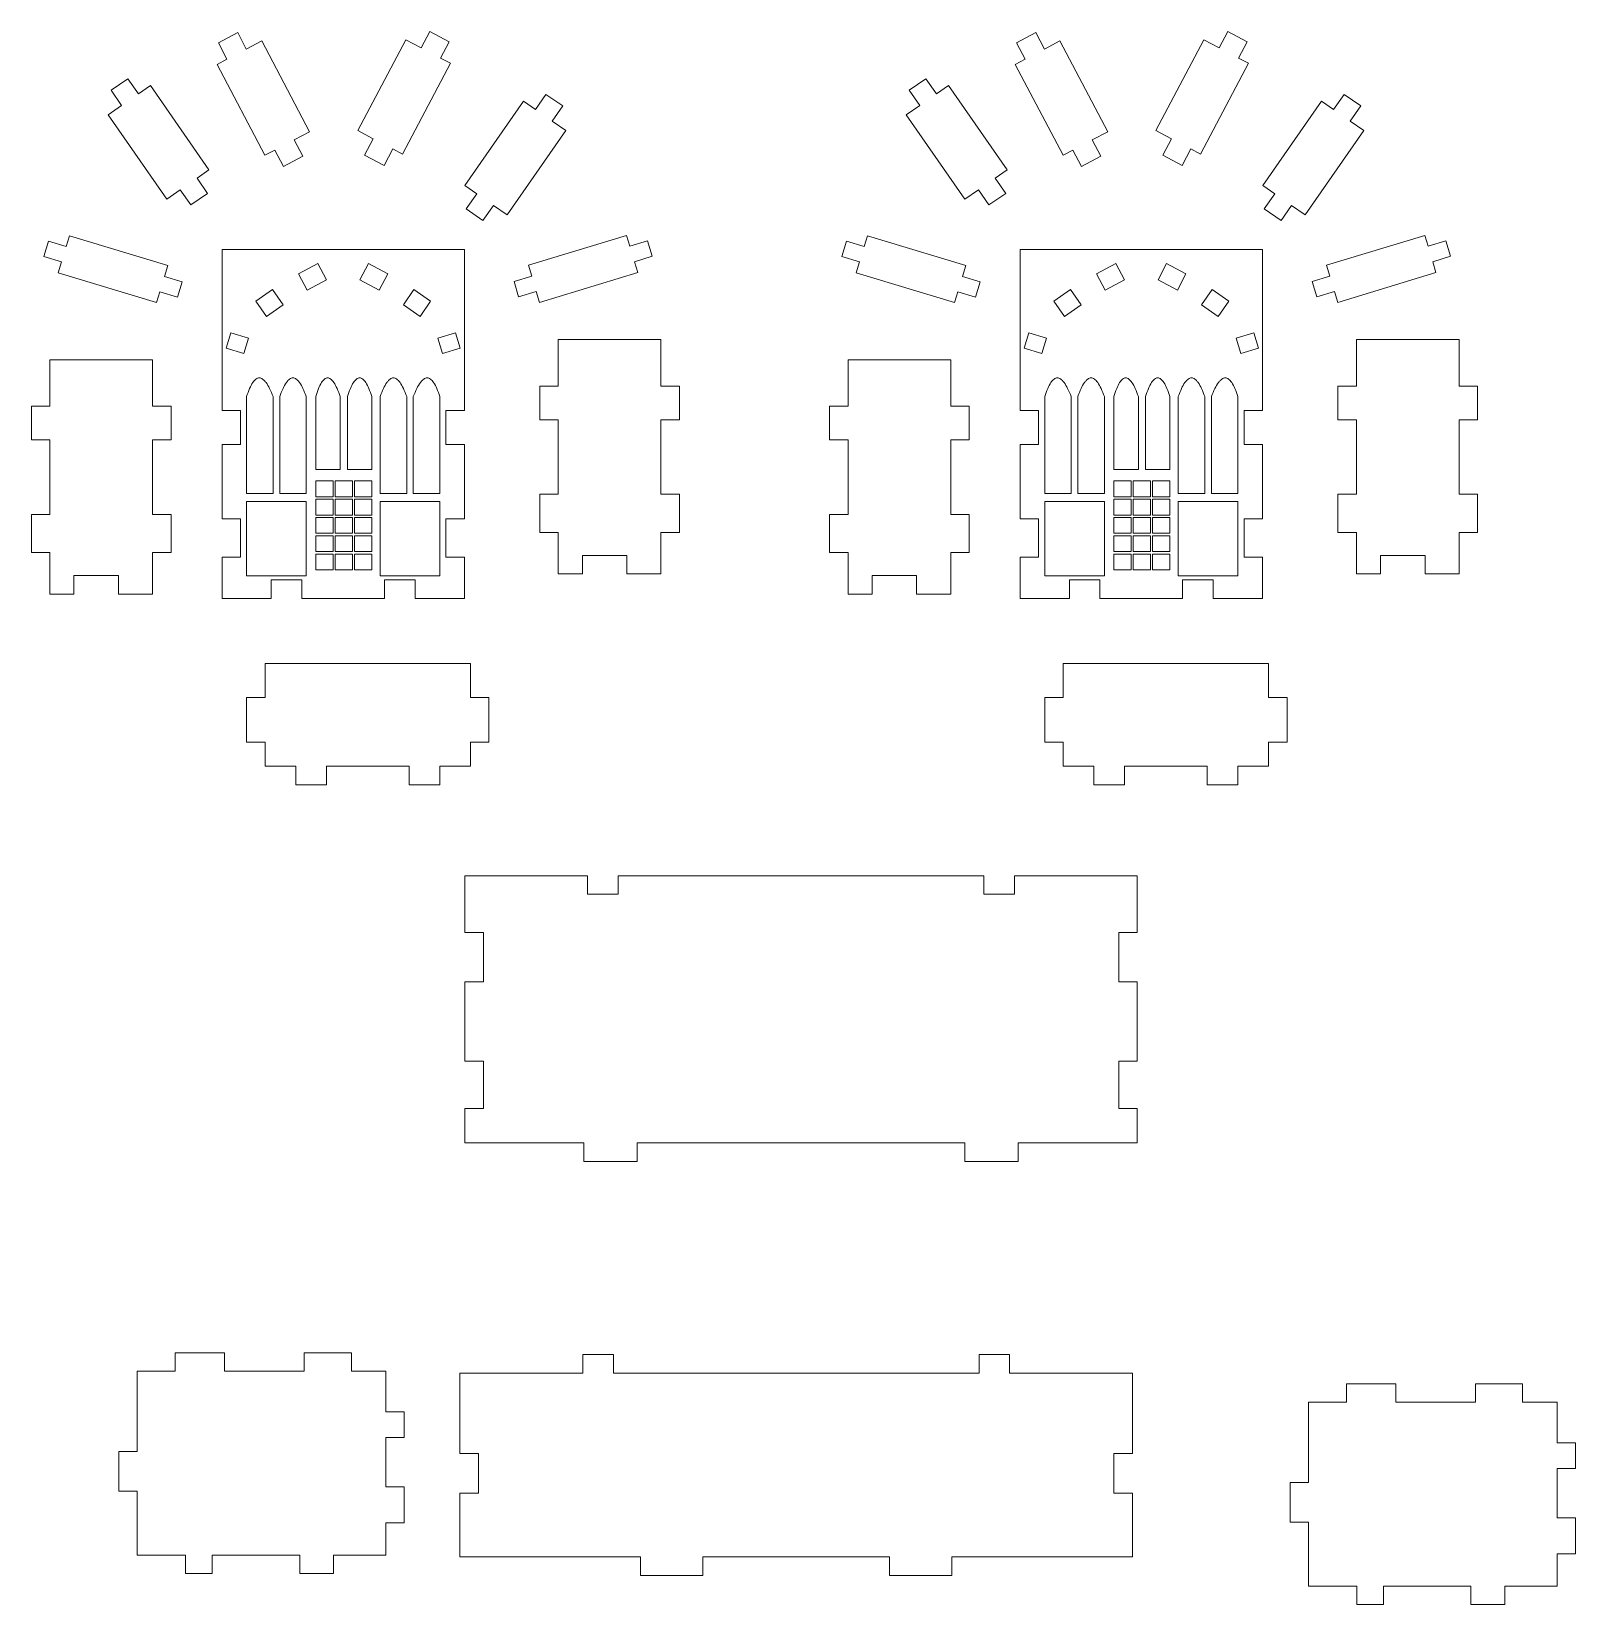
# Model space of a CAD drawing. Header units: millimetres. Extents: x -566 to 8079, y -1523 to 3979.
# Drawn here: x -293.7 to -43.1, y 3723.5 to 3978.7 of the extents above; entities that cross this region are included whole.
import ezdxf
from ezdxf.lldxf.tags import DXFTag

# ---------------------------------------------------------------- set-up
doc = ezdxf.new("R2010")
doc.units = ezdxf.units.MM
tags = doc.linetypes.add('CENTER', pattern=[10.16, 6.35, -1.27, 1.27, -1.27]).pattern_tags.tags
tags[10:11] = [DXFTag(74, 4), DXFTag(75, 0), DXFTag(340, '0'), DXFTag(46, 1.0), DXFTag(50, 0.0), DXFTag(44, 0.0), DXFTag(45, 0.0)]
tags[8:9] = [DXFTag(74, 4), DXFTag(75, 0), DXFTag(340, '0'), DXFTag(46, 1.0), DXFTag(50, 0.0), DXFTag(44, 0.0), DXFTag(45, 0.0)]
tags[6:7] = [DXFTag(74, 4), DXFTag(75, 0), DXFTag(340, '0'), DXFTag(46, 1.0), DXFTag(50, 0.0), DXFTag(44, 0.0), DXFTag(45, 0.0)]
tags[4:5] = [DXFTag(74, 4), DXFTag(75, 0), DXFTag(340, '0'), DXFTag(46, 1.0), DXFTag(50, 0.0), DXFTag(44, 0.0), DXFTag(45, 0.0)]

# ---------------------------------------------------------------- blocks, each defined once
blk = doc.blocks.new('DWG8')
at = {"color": 7, "linetype": 'Continuous', "lineweight": 15}
for p, q in [((501.72, 658.35), (503.12, 661.01)), ((503.12, 661.01), (506.26, 659.35)), ((631.23, 658.35), (632.63, 661.01)), ((632.63, 661.01), (635.78, 659.35)), ((468.81, 659.16), (471.95, 660.82)), ((470.2, 656.5), (468.81, 659.16)), ((473.35, 658.16), (471.95, 660.82)), ((473.35, 658.16), (475.85, 659.48)), ((475.85, 659.48), (483.62, 644.73)), ((499.21, 659.67), (491.45, 644.92)), ((499.21, 659.67), (501.72, 658.35)), ((504.86, 656.7), (506.26, 659.35)), ((598.32, 659.16), (601.47, 660.82)), ((599.72, 656.5), (598.32, 659.16)), ((602.87, 658.16), (601.47, 660.82)), ((602.87, 658.16), (605.37, 659.48)), ((605.37, 659.48), (613.14, 644.73)), ((628.73, 659.67), (620.96, 644.92)), ((628.73, 659.67), (631.23, 658.35)), ((634.38, 656.7), (635.78, 659.35)), ((468.6, 655.66), (470.2, 656.5)), ((504.86, 656.7), (506.46, 655.85)), ((598.12, 655.66), (599.72, 656.5)), ((634.38, 656.7), (635.98, 655.85)), ((451.41, 651.46), (454.12, 653.35)), ((455.84, 650.89), (454.12, 653.35)), ((468.6, 655.66), (476.37, 640.92)), ((506.46, 655.85), (498.7, 641.11)), ((580.93, 651.46), (583.64, 653.35)), ((585.35, 650.89), (583.64, 653.35)), ((598.12, 655.66), (605.89, 640.92)), ((635.98, 655.85), (628.21, 641.11)), ((453.12, 649), (451.41, 651.46)), ((455.84, 650.89), (457.78, 652.24)), ((457.78, 652.24), (467.29, 638.56)), ((520.27, 648.35), (521.98, 650.81)), ((521.98, 650.81), (524.69, 648.93)), ((582.64, 649), (580.93, 651.46)), ((585.35, 650.89), (587.29, 652.24)), ((587.29, 652.24), (596.81, 638.56)), ((649.78, 648.35), (651.5, 650.81)), ((651.5, 650.81), (654.21, 648.93)), ((450.92, 647.47), (453.12, 649)), ((518.33, 649.7), (508.81, 636.02)), ((518.33, 649.7), (520.27, 648.35)), ((522.98, 646.46), (524.69, 648.93)), ((580.43, 647.47), (582.64, 649)), ((647.84, 649.7), (638.33, 636.02)), ((647.84, 649.7), (649.78, 648.35)), ((652.5, 646.46), (654.21, 648.93)), ((450.92, 647.47), (460.44, 633.78)), ((522.98, 646.46), (525.19, 644.93)), ((580.43, 647.47), (589.95, 633.78)), ((652.5, 646.46), (654.7, 644.93)), ((481.12, 643.41), (483.62, 644.73)), ((481.12, 643.41), (482.51, 640.76)), ((491.45, 644.92), (493.95, 643.61)), ((493.95, 643.61), (492.55, 640.95)), ((525.19, 644.93), (515.67, 631.25)), ((610.63, 643.41), (613.14, 644.73)), ((610.63, 643.41), (612.03, 640.76)), ((620.96, 644.92), (623.47, 643.61)), ((623.47, 643.61), (622.07, 640.95)), ((654.7, 644.93), (645.18, 631.25)), ((476.37, 640.92), (477.97, 641.76)), ((477.97, 641.76), (479.37, 639.1)), ((482.51, 640.76), (479.37, 639.1)), ((495.7, 639.29), (492.55, 640.95)), ((497.1, 641.95), (495.7, 639.29)), ((497.1, 641.95), (498.7, 641.11)), ((605.89, 640.92), (607.49, 641.76)), ((607.49, 641.76), (608.88, 639.1)), ((612.03, 640.76), (608.88, 639.1)), ((625.21, 639.29), (622.07, 640.95)), ((626.61, 641.95), (625.21, 639.29)), ((626.61, 641.95), (628.21, 641.11)), ((465.35, 637.21), (467.29, 638.56)), ((594.87, 637.21), (596.81, 638.56)), ((465.35, 637.21), (467.07, 634.74)), ((508.81, 636.02), (510.75, 634.67)), ((594.87, 637.21), (596.58, 634.74)), ((638.33, 636.02), (640.27, 634.67)), ((460.44, 633.78), (462.64, 635.32)), ((462.64, 635.32), (464.36, 632.86)), ((467.07, 634.74), (464.36, 632.86)), ((510.75, 634.67), (509.04, 632.21)), ((589.95, 633.78), (592.16, 635.32)), ((592.16, 635.32), (593.87, 632.86)), ((596.58, 634.74), (593.87, 632.86)), ((640.27, 634.67), (638.55, 632.21)), ((511.75, 630.32), (509.04, 632.21)), ((513.46, 632.78), (511.75, 630.32)), ((513.46, 632.78), (515.67, 631.25)), ((641.26, 630.32), (638.55, 632.21)), ((642.98, 632.78), (641.26, 630.32)), ((642.98, 632.78), (645.18, 631.25)), ((444.1, 626.1), (444.64, 627.88)), ((444.64, 627.88), (460.59, 623.04)), ((535.07, 627.93), (519.12, 623.09)), ((535.07, 627.93), (535.61, 626.15)), ((573.62, 626.1), (574.16, 627.88)), ((574.16, 627.88), (590.11, 623.04)), ((664.58, 627.93), (648.63, 623.09)), ((664.58, 627.93), (665.12, 626.15)), ((440.48, 624.48), (441.23, 626.97)), ((444.1, 626.1), (441.23, 626.97)), ((469.41, 625.62), (469.41, 599.49)), ((508.74, 625.62), (469.41, 625.62)), ((508.74, 599.49), (508.74, 625.62)), ((535.61, 626.15), (538.48, 627.02)), ((538.48, 627.02), (539.23, 624.53)), ((569.99, 624.48), (570.75, 626.97)), ((573.62, 626.1), (570.75, 626.97)), ((598.92, 625.62), (598.92, 599.49)), ((638.26, 625.62), (598.92, 625.62)), ((638.26, 599.49), (638.26, 625.62)), ((665.12, 626.15), (667.99, 627.02)), ((667.99, 627.02), (668.75, 624.53)), ((443.35, 623.61), (440.48, 624.48)), ((442.81, 621.85), (443.35, 623.61)), ((460.05, 621.26), (460.59, 623.04)), ((481.82, 621.69), (484.96, 623.35)), ((484.96, 623.35), (486.36, 620.7)), ((491.79, 620.7), (493.18, 623.35)), ((493.18, 623.35), (496.33, 621.69)), ((519.12, 623.09), (519.66, 621.31)), ((536.36, 623.66), (539.23, 624.53)), ((536.36, 623.66), (536.89, 621.9)), ((572.86, 623.61), (569.99, 624.48)), ((572.33, 621.85), (572.86, 623.61)), ((589.57, 621.26), (590.11, 623.04)), ((611.33, 621.69), (614.48, 623.35)), ((614.48, 623.35), (615.88, 620.7)), ((621.3, 620.7), (622.7, 623.35)), ((622.7, 623.35), (625.84, 621.69)), ((648.63, 623.09), (649.17, 621.31)), ((665.88, 623.66), (668.75, 624.53)), ((665.88, 623.66), (666.41, 621.9)), ((442.81, 621.85), (458.76, 617.02)), ((460.05, 621.26), (462.92, 620.39)), ((462.92, 620.39), (462.17, 617.9)), ((483.22, 619.04), (481.82, 621.69)), ((486.36, 620.7), (483.22, 619.04)), ((494.93, 619.04), (491.79, 620.7)), ((496.33, 621.69), (494.93, 619.04)), ((519.66, 621.31), (516.79, 620.44)), ((517.54, 617.95), (516.79, 620.44)), ((536.89, 621.9), (520.95, 617.06)), ((572.33, 621.85), (588.28, 617.02)), ((589.57, 621.26), (592.44, 620.39)), ((592.44, 620.39), (591.68, 617.9)), ((612.73, 619.04), (611.33, 621.69)), ((615.88, 620.7), (612.73, 619.04)), ((624.45, 619.04), (621.3, 620.7)), ((625.84, 621.69), (624.45, 619.04)), ((649.17, 621.31), (646.3, 620.44)), ((647.06, 617.95), (646.3, 620.44)), ((666.41, 621.9), (650.46, 617.06)), ((458.76, 617.02), (459.29, 618.77)), ((459.29, 618.77), (462.17, 617.9)), ((474.88, 617.25), (477.6, 619.14)), ((477.6, 619.14), (479.31, 616.68)), ((498.84, 616.68), (500.55, 619.14)), ((500.55, 619.14), (503.26, 617.25)), ((520.41, 618.82), (517.54, 617.95)), ((520.41, 618.82), (520.95, 617.06)), ((588.28, 617.02), (588.81, 618.77)), ((588.81, 618.77), (591.68, 617.9)), ((604.4, 617.25), (607.11, 619.14)), ((607.11, 619.14), (608.83, 616.68)), ((628.35, 616.68), (630.07, 619.14)), ((630.07, 619.14), (632.78, 617.25)), ((649.93, 618.82), (647.06, 617.95)), ((649.93, 618.82), (650.46, 617.06)), ((476.6, 614.79), (474.88, 617.25)), ((479.31, 616.68), (476.6, 614.79)), ((501.55, 614.79), (498.84, 616.68)), ((503.26, 617.25), (501.55, 614.79)), ((606.11, 614.79), (604.4, 617.25)), ((608.83, 616.68), (606.11, 614.79)), ((631.06, 614.79), (628.35, 616.68)), ((632.78, 617.25), (631.06, 614.79)), ((470.07, 609.65), (470.82, 612.14)), ((470.82, 612.14), (473.69, 611.27)), ((473.69, 611.27), (472.94, 608.78)), ((504.45, 611.27), (507.32, 612.14)), ((505.21, 608.78), (504.45, 611.27)), ((507.32, 612.14), (508.08, 609.65)), ((523.98, 611.01), (523.98, 603.48)), ((540.64, 611.01), (523.98, 611.01)), ((540.64, 603.48), (540.64, 611.01)), ((599.58, 609.65), (600.34, 612.14)), ((600.34, 612.14), (603.21, 611.27)), ((603.21, 611.27), (602.45, 608.78)), ((633.97, 611.27), (636.84, 612.14)), ((634.72, 608.78), (633.97, 611.27)), ((636.84, 612.14), (637.59, 609.65)), ((653.49, 611.01), (653.49, 603.48)), ((670.16, 611.01), (653.49, 611.01)), ((670.16, 603.48), (670.16, 611.01)), ((441.48, 600.21), (441.48, 607.74)), ((441.48, 607.74), (458.15, 607.74)), ((458.15, 607.74), (458.15, 600.21)), ((472.94, 608.78), (470.07, 609.65)), ((508.08, 609.65), (505.21, 608.78)), ((571, 600.21), (571, 607.74)), ((571, 607.74), (587.66, 607.74)), ((587.66, 607.74), (587.66, 600.21)), ((602.45, 608.78), (599.58, 609.65)), ((637.59, 609.65), (634.72, 608.78)), ((520.98, 598), (520.98, 603.48)), ((523.98, 603.48), (520.98, 603.48)), ((540.64, 603.48), (543.64, 603.48)), ((543.64, 603.48), (543.64, 598)), ((650.49, 598), (650.49, 603.48)), ((653.49, 603.48), (650.49, 603.48)), ((670.16, 603.48), (673.16, 603.48)), ((673.16, 603.48), (673.16, 598)), ((438.48, 594.73), (438.48, 600.21)), ((441.48, 600.21), (438.48, 600.21)), ((458.15, 600.21), (461.15, 600.21)), ((461.15, 600.21), (461.15, 594.73)), ((473.4, 601.77), (473.4, 586.07)), ((477.7, 586.07), (477.7, 601.77)), ((478.77, 601.77), (478.77, 586.07)), ((483.07, 586.07), (483.07, 601.77)), ((484.62, 601.77), (484.62, 589.97)), ((488.6, 589.97), (488.6, 601.77)), ((489.75, 601.77), (489.75, 589.97)), ((493.73, 589.97), (493.73, 601.77)), ((495.07, 601.77), (495.07, 586.07)), ((499.38, 586.07), (499.38, 601.77)), ((500.44, 601.77), (500.44, 586.07)), ((504.75, 586.07), (504.75, 601.77)), ((568, 594.73), (568, 600.21)), ((571, 600.21), (568, 600.21)), ((587.66, 600.21), (590.66, 600.21)), ((590.66, 600.21), (590.66, 594.73)), ((602.92, 601.77), (602.92, 586.07)), ((607.22, 586.07), (607.22, 601.77)), ((608.29, 601.77), (608.29, 586.07)), ((612.59, 586.07), (612.59, 601.77)), ((614.13, 601.77), (614.13, 589.97)), ((618.11, 589.97), (618.11, 601.77)), ((619.26, 601.77), (619.26, 589.97)), ((623.24, 589.97), (623.24, 601.77)), ((624.59, 601.77), (624.59, 586.07)), ((628.89, 586.07), (628.89, 601.77)), ((629.96, 601.77), (629.96, 586.07)), ((634.26, 586.07), (634.26, 601.77)), ((469.41, 599.49), (472.41, 599.49)), ((472.41, 599.49), (472.41, 594.01)), ((505.74, 599.49), (508.74, 599.49)), ((505.74, 594.01), (505.74, 599.49)), ((523.98, 598), (520.98, 598)), ((523.98, 598), (523.98, 585.94)), ((540.64, 598), (543.64, 598)), ((540.64, 585.94), (540.64, 598)), ((598.92, 599.49), (601.92, 599.49)), ((601.92, 599.49), (601.92, 594.01)), ((635.26, 599.49), (638.26, 599.49)), ((635.26, 594.01), (635.26, 599.49)), ((653.49, 598), (650.49, 598)), ((653.49, 598), (653.49, 585.94)), ((670.16, 598), (673.16, 598)), ((670.16, 585.94), (670.16, 598)), ((441.48, 594.73), (438.48, 594.73)), ((441.48, 582.67), (441.48, 594.73)), ((458.15, 594.73), (461.15, 594.73)), ((458.15, 594.73), (458.15, 582.67)), ((571, 594.73), (568, 594.73)), ((571, 582.67), (571, 594.73)), ((587.66, 594.73), (590.66, 594.73)), ((587.66, 594.73), (587.66, 582.67)), ((469.41, 594.01), (469.41, 581.95)), ((472.41, 594.01), (469.41, 594.01)), ((508.74, 594.01), (505.74, 594.01)), ((508.74, 581.95), (508.74, 594.01)), ((598.92, 594.01), (598.92, 581.95)), ((601.92, 594.01), (598.92, 594.01)), ((638.26, 594.01), (635.26, 594.01)), ((638.26, 581.95), (638.26, 594.01)), ((484.62, 589.97), (488.6, 589.97)), ((489.75, 589.97), (493.73, 589.97)), ((614.13, 589.97), (618.11, 589.97)), ((619.26, 589.97), (623.24, 589.97)), ((484.62, 588.08), (484.62, 585.52)), ((487.44, 588.08), (484.62, 588.08)), ((487.44, 585.52), (487.44, 588.08)), ((487.76, 588.08), (487.76, 585.52)), ((490.58, 588.08), (487.76, 588.08)), ((490.58, 585.52), (490.58, 588.08)), ((493.73, 588.08), (490.9, 588.08)), ((490.9, 588.08), (490.9, 585.52)), ((493.73, 585.52), (493.73, 588.08)), ((614.13, 588.08), (614.13, 585.52)), ((616.96, 588.08), (614.13, 588.08)), ((616.96, 585.52), (616.96, 588.08)), ((617.28, 588.08), (617.28, 585.52)), ((620.1, 588.08), (617.28, 588.08)), ((620.1, 585.52), (620.1, 588.08)), ((623.24, 588.08), (620.42, 588.08)), ((620.42, 588.08), (620.42, 585.52)), ((623.24, 585.52), (623.24, 588.08)), ((473.4, 586.07), (477.7, 586.07)), ((483.07, 584.74), (473.4, 584.74)), ((473.4, 584.74), (473.4, 572.71)), ((478.77, 586.07), (483.07, 586.07)), ((483.07, 572.71), (483.07, 584.74)), ((484.62, 585.52), (487.44, 585.52)), ((484.62, 585.12), (484.62, 582.55)), ((487.44, 585.12), (484.62, 585.12)), ((487.44, 582.55), (487.44, 585.12)), ((487.76, 585.52), (490.58, 585.52)), ((490.58, 585.12), (487.76, 585.12)), ((487.76, 585.12), (487.76, 582.55)), ((490.58, 582.55), (490.58, 585.12)), ((490.9, 585.52), (493.73, 585.52)), ((490.9, 585.12), (490.9, 582.55)), ((493.73, 585.12), (490.9, 585.12)), ((493.73, 582.55), (493.73, 585.12)), ((495.07, 586.07), (499.38, 586.07)), ((495.07, 584.74), (495.07, 572.71)), ((504.75, 584.74), (495.07, 584.74)), ((500.44, 586.07), (504.75, 586.07)), ((504.75, 572.71), (504.75, 584.74)), ((520.98, 579.73), (520.98, 585.94)), ((523.98, 585.94), (520.98, 585.94)), ((540.64, 585.94), (543.64, 585.94)), ((543.64, 585.94), (543.64, 579.73)), ((602.92, 586.07), (607.22, 586.07)), ((612.59, 584.74), (602.92, 584.74)), ((602.92, 584.74), (602.92, 572.71)), ((608.29, 586.07), (612.59, 586.07)), ((612.59, 572.71), (612.59, 584.74)), ((614.13, 585.52), (616.96, 585.52)), ((614.13, 585.12), (614.13, 582.55)), ((616.96, 585.12), (614.13, 585.12)), ((616.96, 582.55), (616.96, 585.12)), ((617.28, 585.52), (620.1, 585.52)), ((620.1, 585.12), (617.28, 585.12)), ((617.28, 585.12), (617.28, 582.55)), ((620.1, 582.55), (620.1, 585.12)), ((620.42, 585.52), (623.24, 585.52)), ((620.42, 585.12), (620.42, 582.55)), ((623.24, 585.12), (620.42, 585.12)), ((623.24, 582.55), (623.24, 585.12)), ((624.59, 586.07), (628.89, 586.07)), ((624.59, 584.74), (624.59, 572.71)), ((634.26, 584.74), (624.59, 584.74)), ((629.96, 586.07), (634.26, 586.07)), ((634.26, 572.71), (634.26, 584.74)), ((650.49, 579.73), (650.49, 585.94)), ((653.49, 585.94), (650.49, 585.94)), ((670.16, 585.94), (673.16, 585.94)), ((673.16, 585.94), (673.16, 579.73)), ((438.48, 576.46), (438.48, 582.67)), ((441.48, 582.67), (438.48, 582.67)), ((458.15, 582.67), (461.15, 582.67)), ((461.15, 582.67), (461.15, 576.46)), ((469.41, 581.95), (472.41, 581.95)), ((472.41, 581.95), (472.41, 575.74)), ((484.62, 582.55), (487.44, 582.55)), ((484.62, 582.16), (484.62, 579.59)), ((487.44, 582.16), (484.62, 582.16)), ((487.44, 579.59), (487.44, 582.16)), ((487.76, 582.55), (490.58, 582.55)), ((487.76, 582.16), (487.76, 579.59)), ((490.58, 582.16), (487.76, 582.16)), ((490.58, 579.59), (490.58, 582.16)), ((490.9, 582.55), (493.73, 582.55)), ((490.9, 582.16), (490.9, 579.59)), ((493.73, 582.16), (490.9, 582.16)), ((493.73, 579.59), (493.73, 582.16)), ((505.74, 581.95), (508.74, 581.95)), ((505.74, 575.74), (505.74, 581.95)), ((568, 576.46), (568, 582.67)), ((571, 582.67), (568, 582.67)), ((587.66, 582.67), (590.66, 582.67)), ((590.66, 582.67), (590.66, 576.46)), ((598.92, 581.95), (601.92, 581.95)), ((601.92, 581.95), (601.92, 575.74)), ((614.13, 582.55), (616.96, 582.55)), ((614.13, 582.16), (614.13, 579.59)), ((616.96, 582.16), (614.13, 582.16)), ((616.96, 579.59), (616.96, 582.16)), ((617.28, 582.55), (620.1, 582.55)), ((617.28, 582.16), (617.28, 579.59)), ((620.1, 582.16), (617.28, 582.16)), ((620.1, 579.59), (620.1, 582.16)), ((620.42, 582.55), (623.24, 582.55)), ((620.42, 582.16), (620.42, 579.59)), ((623.24, 582.16), (620.42, 582.16)), ((623.24, 579.59), (623.24, 582.16)), ((635.26, 581.95), (638.26, 581.95)), ((635.26, 575.74), (635.26, 581.95)), ((484.62, 579.59), (487.44, 579.59)), ((487.76, 579.59), (490.58, 579.59)), ((490.9, 579.59), (493.73, 579.59)), ((523.98, 579.73), (520.98, 579.73)), ((523.98, 579.73), (523.98, 573.01)), ((540.64, 579.73), (543.64, 579.73)), ((540.64, 573.01), (540.64, 579.73)), ((614.13, 579.59), (616.96, 579.59)), ((617.28, 579.59), (620.1, 579.59)), ((620.42, 579.59), (623.24, 579.59)), ((653.49, 579.73), (650.49, 579.73)), ((653.49, 579.73), (653.49, 573.01)), ((670.16, 579.73), (673.16, 579.73)), ((670.16, 573.01), (670.16, 579.73)), ((484.62, 579.2), (484.62, 576.63)), ((487.44, 579.2), (484.62, 579.2)), ((487.44, 576.63), (487.44, 579.2)), ((487.76, 579.2), (487.76, 576.63)), ((490.58, 579.2), (487.76, 579.2)), ((490.58, 576.63), (490.58, 579.2)), ((490.9, 579.2), (490.9, 576.63)), ((493.73, 579.2), (490.9, 579.2)), ((493.73, 576.63), (493.73, 579.2)), ((614.13, 579.2), (614.13, 576.63)), ((616.96, 579.2), (614.13, 579.2)), ((616.96, 576.63), (616.96, 579.2)), ((617.28, 579.2), (617.28, 576.63)), ((620.1, 579.2), (617.28, 579.2)), ((620.1, 576.63), (620.1, 579.2)), ((620.42, 579.2), (620.42, 576.63)), ((623.24, 579.2), (620.42, 579.2)), ((623.24, 576.63), (623.24, 579.2)), ((441.48, 576.46), (438.48, 576.46)), ((441.48, 569.74), (441.48, 576.46)), ((458.15, 576.46), (461.15, 576.46)), ((458.15, 576.46), (458.15, 569.74)), ((469.41, 575.74), (469.41, 569.02)), ((472.41, 575.74), (469.41, 575.74)), ((484.62, 576.63), (487.44, 576.63)), ((484.62, 576.23), (484.62, 573.67)), ((487.44, 576.23), (484.62, 576.23)), ((487.44, 573.67), (487.44, 576.23)), ((487.76, 576.63), (490.58, 576.63)), ((487.76, 576.23), (487.76, 573.67)), ((490.58, 576.23), (487.76, 576.23)), ((490.58, 573.67), (490.58, 576.23)), ((490.9, 576.63), (493.73, 576.63)), ((490.9, 576.23), (490.9, 573.67)), ((493.73, 576.23), (490.9, 576.23)), ((493.73, 573.67), (493.73, 576.23)), ((508.74, 575.74), (505.74, 575.74)), ((508.74, 569.02), (508.74, 575.74)), ((527.88, 576.01), (535.11, 576.01)), ((527.88, 576.01), (527.88, 573.01)), ((535.11, 573.01), (535.11, 576.01)), ((571, 576.46), (568, 576.46)), ((571, 569.74), (571, 576.46)), ((587.66, 576.46), (590.66, 576.46)), ((587.66, 576.46), (587.66, 569.74)), ((598.92, 575.74), (598.92, 569.02)), ((601.92, 575.74), (598.92, 575.74)), ((614.13, 576.63), (616.96, 576.63)), ((614.13, 576.23), (614.13, 573.67)), ((616.96, 576.23), (614.13, 576.23)), ((616.96, 573.67), (616.96, 576.23)), ((617.28, 576.63), (620.1, 576.63)), ((617.28, 576.23), (617.28, 573.67)), ((620.1, 576.23), (617.28, 576.23)), ((620.1, 573.67), (620.1, 576.23)), ((620.42, 576.63), (623.24, 576.63)), ((620.42, 576.23), (620.42, 573.67)), ((623.24, 576.23), (620.42, 576.23)), ((623.24, 573.67), (623.24, 576.23)), ((638.26, 575.74), (635.26, 575.74)), ((638.26, 569.02), (638.26, 575.74)), ((657.39, 576.01), (664.63, 576.01)), ((657.39, 576.01), (657.39, 573.01)), ((664.63, 573.01), (664.63, 576.01)), ((445.38, 569.74), (445.38, 572.74)), ((452.61, 572.74), (445.38, 572.74)), ((452.61, 572.74), (452.61, 569.74)), ((473.4, 572.71), (483.07, 572.71)), ((477.4, 569.02), (477.4, 572.02)), ((477.4, 572.02), (482.36, 572.02)), ((482.36, 572.02), (482.36, 569.02)), ((484.62, 573.67), (487.44, 573.67)), ((487.76, 573.67), (490.58, 573.67)), ((490.9, 573.67), (493.73, 573.67)), ((495.07, 572.71), (504.75, 572.71)), ((495.79, 572.02), (500.75, 572.02)), ((495.79, 569.02), (495.79, 572.02)), ((500.75, 572.02), (500.75, 569.02)), ((527.88, 573.01), (523.98, 573.01)), ((540.64, 573.01), (535.11, 573.01)), ((574.89, 569.74), (574.89, 572.74)), ((582.13, 572.74), (574.89, 572.74)), ((582.13, 572.74), (582.13, 569.74)), ((602.92, 572.71), (612.59, 572.71)), ((606.91, 569.02), (606.91, 572.02)), ((606.91, 572.02), (611.88, 572.02)), ((611.88, 572.02), (611.88, 569.02)), ((614.13, 573.67), (616.96, 573.67)), ((617.28, 573.67), (620.1, 573.67)), ((620.42, 573.67), (623.24, 573.67)), ((624.59, 572.71), (634.26, 572.71)), ((625.3, 572.02), (630.26, 572.02)), ((625.3, 569.02), (625.3, 572.02)), ((630.26, 572.02), (630.26, 569.02)), ((657.39, 573.01), (653.49, 573.01)), ((670.16, 573.01), (664.63, 573.01)), ((441.48, 569.74), (445.38, 569.74)), ((452.61, 569.74), (458.15, 569.74)), ((571, 569.74), (574.89, 569.74)), ((582.13, 569.74), (587.66, 569.74)), ((469.41, 569.02), (477.4, 569.02)), ((482.36, 569.02), (495.79, 569.02)), ((500.75, 569.02), (508.74, 569.02)), ((598.92, 569.02), (606.91, 569.02)), ((611.88, 569.02), (625.3, 569.02)), ((630.26, 569.02), (638.26, 569.02)), ((476.39, 552.93), (476.39, 558.46)), ((476.39, 558.46), (509.73, 558.46)), ((509.73, 558.46), (509.73, 552.93)), ((605.91, 552.93), (605.91, 558.46)), ((605.91, 558.46), (639.24, 558.46)), ((639.24, 558.46), (639.24, 552.93)), ((473.39, 545.7), (473.39, 552.93)), ((473.39, 552.93), (476.39, 552.93)), ((509.73, 552.93), (512.73, 552.93)), ((512.73, 552.93), (512.73, 545.7)), ((602.91, 545.7), (602.91, 552.93)), ((602.91, 552.93), (605.91, 552.93)), ((639.24, 552.93), (642.24, 552.93)), ((642.24, 552.93), (642.24, 545.7)), ((476.39, 545.7), (473.39, 545.7)), ((476.39, 541.8), (476.39, 545.7)), ((512.73, 545.7), (509.73, 545.7)), ((509.73, 545.7), (509.73, 541.8)), ((605.91, 545.7), (602.91, 545.7)), ((605.91, 541.8), (605.91, 545.7)), ((642.24, 545.7), (639.24, 545.7)), ((639.24, 545.7), (639.24, 541.8)), ((481.39, 541.8), (476.39, 541.8)), ((481.39, 541.8), (481.39, 538.8)), ((499.77, 541.8), (486.35, 541.8)), ((486.35, 541.8), (486.35, 538.8)), ((499.77, 541.8), (499.77, 538.8)), ((509.73, 541.8), (504.74, 541.8)), ((504.74, 541.8), (504.74, 538.8)), ((610.9, 541.8), (605.91, 541.8)), ((610.9, 541.8), (610.9, 538.8)), ((629.29, 541.8), (615.86, 541.8)), ((615.86, 541.8), (615.86, 538.8)), ((629.29, 541.8), (629.29, 538.8)), ((639.24, 541.8), (634.25, 541.8)), ((634.25, 541.8), (634.25, 538.8)), ((486.35, 538.8), (481.39, 538.8)), ((504.74, 538.8), (499.77, 538.8)), ((615.86, 538.8), (610.9, 538.8)), ((634.25, 538.8), (629.29, 538.8)), ((508.82, 524.03), (508.82, 514.85)), ((528.74, 524.03), (508.82, 524.03)), ((528.74, 524.03), (528.74, 521.03)), ((533.71, 521.03), (533.71, 524.03)), ((593.06, 524.03), (533.71, 524.03)), ((593.06, 524.03), (593.06, 521.03)), ((617.94, 524.03), (598.02, 524.03)), ((598.02, 521.03), (598.02, 524.03)), ((617.94, 514.85), (617.94, 524.03)), ((528.74, 521.03), (533.71, 521.03)), ((593.06, 521.03), (598.02, 521.03)), ((511.82, 514.85), (508.82, 514.85)), ((511.82, 506.85), (511.82, 514.85)), ((617.94, 514.85), (614.94, 514.85)), ((614.94, 514.85), (614.94, 506.85)), ((508.82, 506.85), (508.82, 493.93)), ((508.82, 506.85), (511.82, 506.85)), ((614.94, 506.85), (617.94, 506.85)), ((617.94, 493.93), (617.94, 506.85)), ((511.82, 493.93), (508.82, 493.93)), ((511.82, 486.28), (511.82, 493.93)), ((617.94, 493.93), (614.94, 493.93)), ((614.94, 493.93), (614.94, 486.28)), ((508.82, 486.28), (508.82, 480.7)), ((508.82, 486.28), (511.82, 486.28)), ((614.94, 486.28), (617.94, 486.28)), ((617.94, 480.7), (617.94, 486.28)), ((508.82, 480.7), (528.14, 480.7)), ((528.14, 480.7), (528.14, 477.7)), ((536.79, 480.7), (589.97, 480.7)), ((536.79, 477.7), (536.79, 480.7)), ((589.97, 480.7), (589.97, 477.7)), ((598.63, 480.7), (617.94, 480.7)), ((598.63, 477.7), (598.63, 480.7)), ((528.14, 477.7), (536.79, 477.7)), ((589.97, 477.7), (598.63, 477.7)), ((461.82, 443.66), (461.82, 446.66)), ((469.83, 446.66), (461.82, 446.66)), ((469.83, 443.66), (469.83, 446.66)), ((482.75, 443.66), (482.75, 446.66)), ((490.4, 446.66), (482.75, 446.66)), ((490.4, 443.66), (490.4, 446.66)), ((527.94, 443.35), (527.94, 446.35)), ((527.94, 446.35), (532.91, 446.35)), ((532.91, 443.35), (532.91, 446.35)), ((592.26, 443.35), (592.26, 446.35)), ((592.26, 446.35), (597.22, 446.35)), ((597.22, 443.35), (597.22, 446.35)), ((455.65, 443.66), (455.65, 430.62)), ((461.82, 443.66), (455.65, 443.66)), ((482.75, 443.66), (469.83, 443.66)), ((495.98, 443.66), (490.4, 443.66)), ((495.98, 437.05), (495.98, 443.66)), ((508.02, 430.3), (508.02, 443.35)), ((508.02, 443.35), (527.94, 443.35)), ((532.91, 443.35), (592.26, 443.35)), ((597.22, 443.35), (617.14, 443.35)), ((617.14, 443.35), (617.14, 430.3)), ((651.9, 438.63), (651.9, 441.63)), ((651.9, 441.63), (659.9, 441.63)), ((659.9, 438.63), (659.9, 441.63)), ((672.82, 438.63), (672.82, 441.63)), ((672.82, 441.63), (680.47, 441.63)), ((680.47, 438.63), (680.47, 441.63)), ((498.98, 437.05), (495.98, 437.05)), ((498.98, 432.92), (498.98, 437.05)), ((645.72, 425.58), (645.72, 438.63)), ((645.72, 438.63), (651.9, 438.63)), ((659.9, 438.63), (672.82, 438.63)), ((680.47, 438.63), (686.06, 438.63)), ((686.06, 438.63), (686.06, 432.01)), ((495.98, 432.92), (498.98, 432.92)), ((495.98, 424.88), (495.98, 432.92)), ((686.06, 432.01), (689.06, 432.01)), ((689.06, 432.01), (689.06, 427.89)), ((455.65, 430.62), (452.65, 430.62)), ((452.65, 430.62), (452.65, 424.18)), ((508.02, 430.3), (511.02, 430.3)), ((511.02, 430.3), (511.02, 423.87)), ((614.14, 430.3), (617.14, 430.3)), ((614.14, 423.87), (614.14, 430.3)), ((689.06, 427.89), (686.06, 427.89)), ((686.06, 427.89), (686.06, 419.84)), ((455.65, 424.18), (452.65, 424.18)), ((455.65, 424.18), (455.65, 413.83)), ((498.98, 424.88), (495.98, 424.88)), ((498.98, 419.07), (498.98, 424.88)), ((508.02, 413.52), (508.02, 423.87)), ((511.02, 423.87), (508.02, 423.87)), ((617.14, 423.87), (614.14, 423.87)), ((617.14, 423.87), (617.14, 413.52)), ((642.72, 419.14), (642.72, 425.58)), ((645.72, 425.58), (642.72, 425.58)), ((495.98, 419.07), (498.98, 419.07)), ((495.98, 413.83), (495.98, 419.07)), ((645.72, 419.14), (642.72, 419.14)), ((645.72, 408.79), (645.72, 419.14)), ((686.06, 419.84), (689.06, 419.84)), ((689.06, 419.84), (689.06, 414.03)), ((455.65, 413.83), (463.47, 413.83)), ((463.47, 413.83), (463.47, 410.83)), ((467.83, 413.83), (482.01, 413.83)), ((467.83, 410.83), (467.83, 413.83)), ((482.01, 413.83), (482.01, 410.83)), ((487.5, 413.83), (495.98, 413.83)), ((487.5, 410.83), (487.5, 413.83)), ((537.3, 413.52), (508.02, 413.52)), ((537.3, 410.52), (537.3, 413.52)), ((577.73, 413.52), (547.44, 413.52)), ((547.44, 413.52), (547.44, 410.52)), ((577.73, 410.52), (577.73, 413.52)), ((617.14, 413.52), (587.86, 413.52)), ((587.86, 413.52), (587.86, 410.52)), ((689.06, 414.03), (686.06, 414.03)), ((686.06, 414.03), (686.06, 408.79)), ((463.47, 410.83), (467.83, 410.83)), ((482.01, 410.83), (487.5, 410.83)), ((547.44, 410.52), (537.3, 410.52)), ((587.86, 410.52), (577.73, 410.52)), ((653.55, 408.79), (645.72, 408.79)), ((653.55, 405.79), (653.55, 408.79)), ((672.08, 408.79), (657.9, 408.79)), ((657.9, 408.79), (657.9, 405.79)), ((672.08, 405.79), (672.08, 408.79)), ((686.06, 408.79), (677.58, 408.79)), ((677.58, 408.79), (677.58, 405.79)), ((657.9, 405.79), (653.55, 405.79)), ((677.58, 405.79), (672.08, 405.79))]:
    blk.add_line(p, q, dxfattribs=at)
for points, knots in [([(477.7, 601.77), (477.52, 602.22), (477.2, 603.01), (476.7, 603.88), (476.29, 604.37), (476.01, 604.62), (475.73, 604.77), (475.45, 604.83), (475.16, 604.78), (474.89, 604.62), (474.63, 604.37), (474.26, 603.88), (473.82, 603), (473.55, 602.22), (473.4, 601.77)], [0, 0, 0, 0, 0.18664, 0.329045, 0.384932, 0.431823, 0.471483, 0.506767, 0.541645, 0.580182, 0.625496, 0.679526, 0.817781, 1, 1, 1, 1]), ([(483.07, 601.77), (482.9, 602.22), (482.61, 603.01), (482.14, 603.88), (481.75, 604.37), (481.48, 604.62), (481.21, 604.77), (480.92, 604.83), (480.64, 604.77), (480.36, 604.62), (480.09, 604.37), (479.7, 603.88), (479.23, 603.01), (478.94, 602.22), (478.77, 601.77)], [0, 0, 0, 0, 0.184401, 0.324721, 0.379677, 0.425793, 0.464902, 0.500004, 0.535098, 0.574207, 0.620323, 0.675279, 0.815599, 1, 1, 1, 1]), ([(488.6, 601.77), (488.43, 602.22), (488.14, 603), (487.69, 603.88), (487.32, 604.37), (487.06, 604.62), (486.81, 604.77), (486.54, 604.83), (486.27, 604.77), (486.02, 604.62), (485.78, 604.37), (485.43, 603.87), (485.02, 603), (484.76, 602.22), (484.62, 601.77)], [0, 0, 0, 0, 0.188699, 0.33147, 0.386838, 0.432708, 0.470878, 0.504405, 0.537647, 0.575068, 0.619892, 0.674046, 0.814135, 1, 1, 1, 1]), ([(493.73, 601.77), (493.57, 602.22), (493.3, 603), (492.87, 603.87), (492.51, 604.37), (492.26, 604.62), (492, 604.77), (491.74, 604.83), (491.47, 604.77), (491.22, 604.62), (490.97, 604.37), (490.61, 603.87), (490.17, 603), (489.9, 602.22), (489.75, 601.77)], [0, 0, 0, 0, 0.187266, 0.32869, 0.383443, 0.428807, 0.466605, 0.499998, 0.533392, 0.571196, 0.616554, 0.671307, 0.812731, 1, 1, 1, 1]), ([(499.38, 601.77), (499.21, 602.22), (498.91, 603.01), (498.44, 603.88), (498.06, 604.37), (497.79, 604.62), (497.51, 604.77), (497.23, 604.83), (496.94, 604.77), (496.67, 604.62), (496.4, 604.37), (496.01, 603.88), (495.54, 603.01), (495.24, 602.22), (495.07, 601.77)], [0, 0, 0, 0, 0.184401, 0.324721, 0.379678, 0.425794, 0.464902, 0.499997, 0.535099, 0.574207, 0.620323, 0.67528, 0.815596, 1, 1, 1, 1]), ([(504.75, 601.77), (504.59, 602.22), (504.33, 603), (503.89, 603.88), (503.51, 604.37), (503.25, 604.62), (502.98, 604.78), (502.7, 604.83), (502.41, 604.77), (502.13, 604.62), (501.85, 604.37), (501.45, 603.88), (500.95, 603.01), (500.63, 602.22), (500.44, 601.77)], [0, 0, 0, 0, 0.182216, 0.320475, 0.374504, 0.419819, 0.458356, 0.493234, 0.528518, 0.568171, 0.615068, 0.670955, 0.81336, 1, 1, 1, 1]), ([(607.22, 601.77), (607.04, 602.22), (606.71, 603.01), (606.21, 603.88), (605.81, 604.37), (605.53, 604.62), (605.25, 604.77), (604.96, 604.83), (604.68, 604.78), (604.41, 604.62), (604.15, 604.37), (603.78, 603.88), (603.34, 603), (603.07, 602.22), (602.92, 601.77)], [0, 0, 0, 0, 0.18664, 0.329045, 0.384932, 0.431823, 0.471483, 0.506767, 0.541645, 0.580182, 0.625496, 0.679526, 0.817781, 1, 1, 1, 1]), ([(612.59, 601.77), (612.42, 602.22), (612.12, 603.01), (611.66, 603.88), (611.27, 604.37), (611, 604.62), (610.72, 604.77), (610.44, 604.83), (610.15, 604.77), (609.88, 604.62), (609.61, 604.37), (609.22, 603.88), (608.75, 603.01), (608.45, 602.22), (608.29, 601.77)], [0, 0, 0, 0, 0.184401, 0.324721, 0.379677, 0.425793, 0.464902, 0.500004, 0.535098, 0.574207, 0.620323, 0.675279, 0.815599, 1, 1, 1, 1]), ([(618.11, 601.77), (617.95, 602.22), (617.66, 603), (617.21, 603.88), (616.83, 604.37), (616.58, 604.62), (616.32, 604.77), (616.06, 604.83), (615.79, 604.77), (615.54, 604.62), (615.29, 604.37), (614.95, 603.87), (614.53, 603), (614.28, 602.22), (614.13, 601.77)], [0, 0, 0, 0, 0.188699, 0.33147, 0.386838, 0.432708, 0.470878, 0.504405, 0.537647, 0.575068, 0.619892, 0.674046, 0.814135, 1, 1, 1, 1]), ([(623.24, 601.77), (623.09, 602.22), (622.82, 603), (622.38, 603.87), (622.02, 604.37), (621.77, 604.62), (621.52, 604.77), (621.25, 604.83), (620.99, 604.77), (620.73, 604.62), (620.48, 604.37), (620.12, 603.87), (619.69, 603), (619.42, 602.22), (619.26, 601.77)], [0, 0, 0, 0, 0.187266, 0.32869, 0.383443, 0.428807, 0.466605, 0.499998, 0.533392, 0.571196, 0.616554, 0.671307, 0.812731, 1, 1, 1, 1]), ([(628.89, 601.77), (628.72, 602.22), (628.43, 603.01), (627.96, 603.88), (627.57, 604.37), (627.3, 604.62), (627.03, 604.77), (626.74, 604.83), (626.46, 604.77), (626.18, 604.62), (625.91, 604.37), (625.52, 603.88), (625.05, 603.01), (624.76, 602.22), (624.59, 601.77)], [0, 0, 0, 0, 0.184401, 0.324721, 0.379678, 0.425794, 0.464902, 0.499997, 0.535099, 0.574207, 0.620323, 0.67528, 0.815596, 1, 1, 1, 1]), ([(634.26, 601.77), (634.11, 602.22), (633.84, 603), (633.4, 603.88), (633.03, 604.37), (632.77, 604.62), (632.5, 604.78), (632.21, 604.83), (631.93, 604.77), (631.65, 604.62), (631.37, 604.37), (630.96, 603.88), (630.47, 603.01), (630.14, 602.22), (629.96, 601.77)], [0, 0, 0, 0, 0.182216, 0.320475, 0.374504, 0.419819, 0.458356, 0.493234, 0.528518, 0.568171, 0.615068, 0.670955, 0.81336, 1, 1, 1, 1])]:
    blk.add_open_spline(points, degree=3, knots=knots, dxfattribs=at)

msp = doc.modelspace()

# ---------------------------------------------------------------- block references
at = {"linetype": 'CENTER'}
msp.add_blockref('DWG8', (-732.15, 3317.71), dxfattribs=at)

doc.saveas('drawing.dxf')
